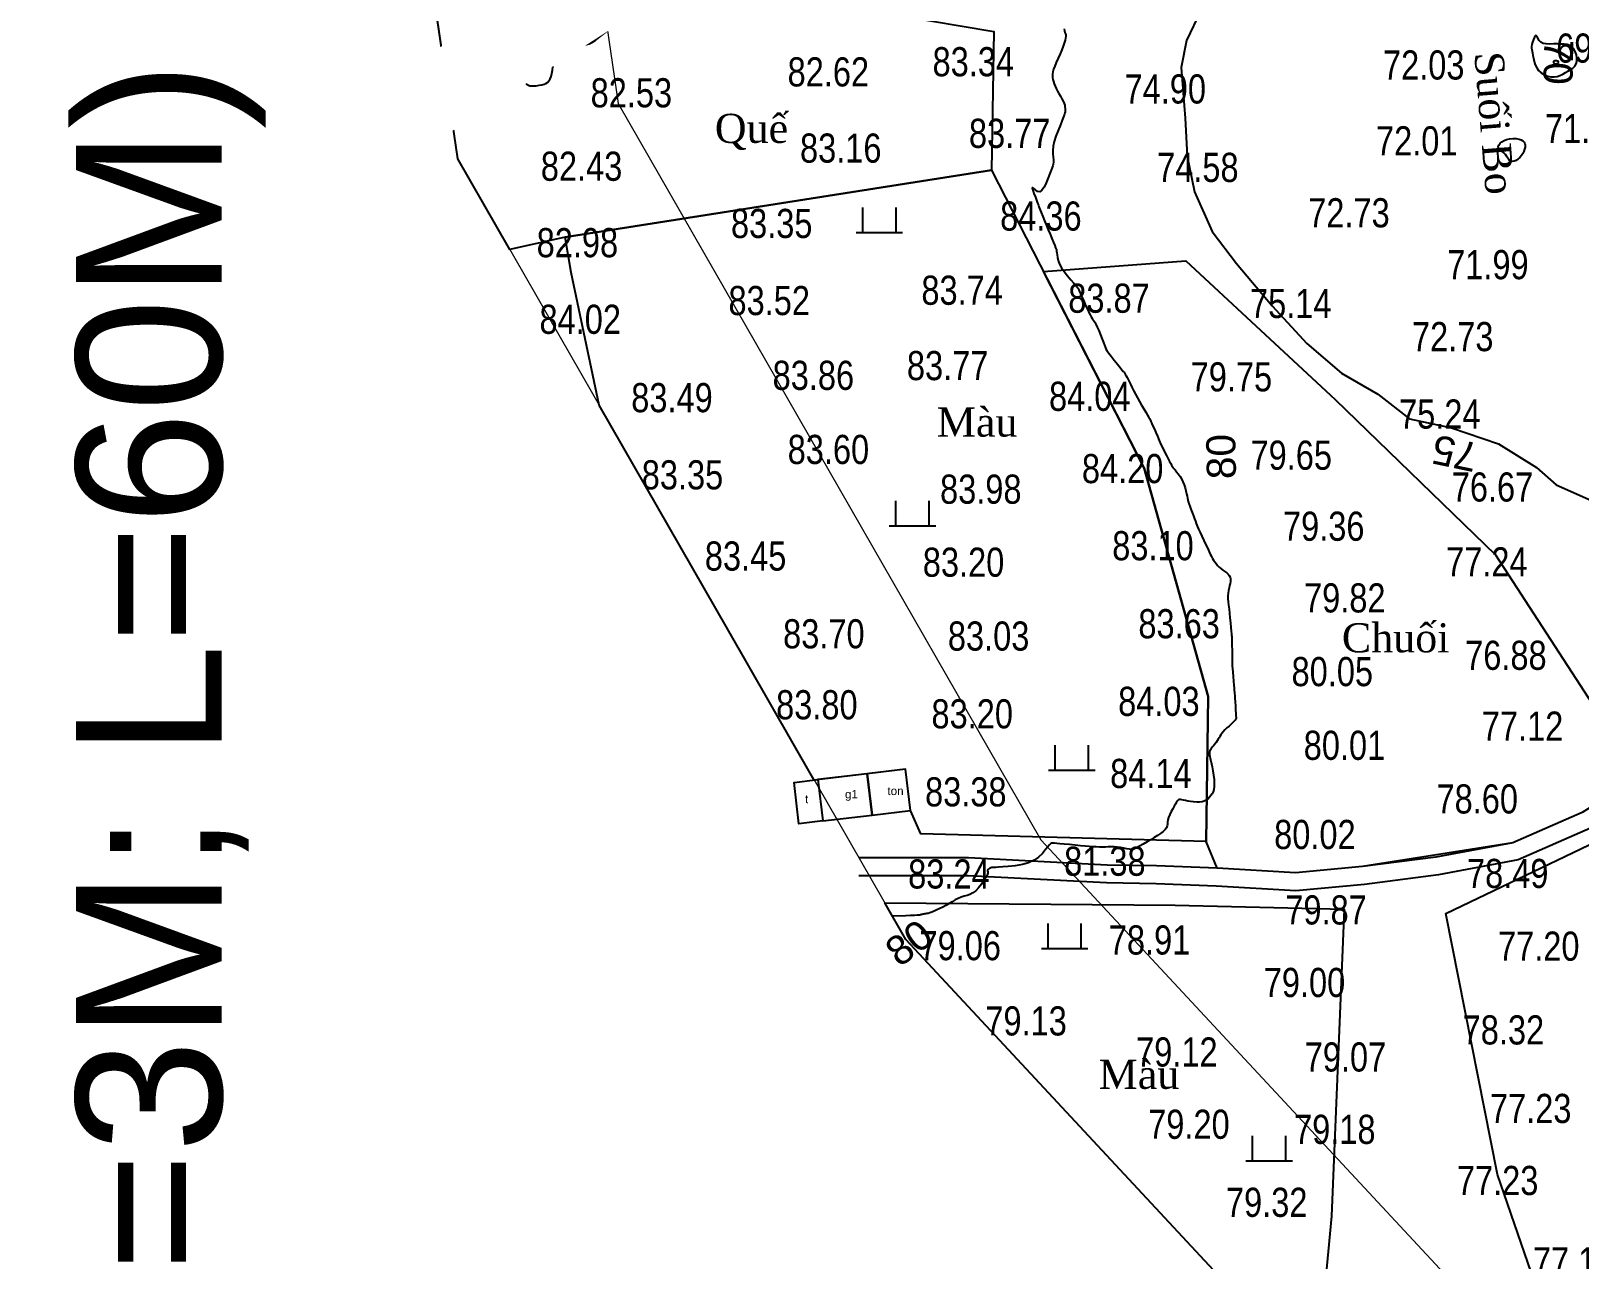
# Model space of a CAD drawing. Header units: metres. Extents: x 429565 to 431255, y 2472510 to 2473324.
# Drawn here: x 429565.6 to 429751.6, y 2472833.3 to 2472980.8 of the extents above; entities that cross this region are included whole.
import ezdxf
from ezdxf.enums import TextEntityAlignment as Align

# ---------------------------------------------------------------- set-up
doc = ezdxf.new("R2010")
doc.units = ezdxf.units.M
doc.set_wipeout_variables(frame=1)
doc.layers.get('0').update_dxf_attribs({"color": 50})
for name, color, linetype in [('BV_Ten_Chugiai', 7, 'Continuous'), ('Docao', 7, 'Continuous'), ('duong', 9, 'Continuous'), ('Ghichu', 7, 'Continuous'), ('hanh nha', 6, 'Continuous'), ('mau2000', 3, 'Continuous'), ('MHBS_DongMuc', 3, 'Continuous'), ('nha', 6, 'Continuous'), ('RG', 3, 'Continuous'), ('thuyhe', 4, 'Continuous')]:
    doc.layers.add(name, color=color, linetype=linetype)
doc.layers.add('PLine_74', color=74, linetype='Continuous', lineweight=0)
doc.styles.add('arial', font='arial.ttf')
doc.styles.add('ghichu', font='times.ttf', dxfattribs={"height": 1.5})
doc.styles.get("Standard").update_dxf_attribs({"font": 'arial.ttf'})
doc.linetypes.add('DUONG_MEP_NUOC', pattern='A,0.2,[130,ltypeshp.shx,S=0.15,R=0,X=0,Y=0.15],0.05,[130,ltypeshp.shx,S=0.15,R=0,X=0,Y=0.15],1', length=1.25)
doc.linetypes.add('R_GIOI_TV', pattern='A,0,[133,ltypeshp.shx,S=0.04,R=0,X=-0.03,Y=0],-0.5', length=0.5)

# ---------------------------------------------------------------- blocks, each defined once
blk = doc.blocks.new('mau')
for p, q in [((-0.5, 0), (-0.5, 0.75)), ((0.5, 0), (0.5, 0.75)), ((-0.7, 0), (0.7, 0))]:
    blk.add_line(p, q)
blk = doc.blocks.new('A$Ce915ad33')
at = {"layer": 'duong', "color": 8}
for points in [[(429768.23, 2472896.38), (429758.85, 2472891.22), (429751.96, 2472886.91), (429743.63, 2472883.28), (429734.35, 2472881.56), (429725.55, 2472880.41), (429717.51, 2472879.65), (429708.1, 2472880.21), (429700.83, 2472880.5), (429694.89, 2472880.59), (429678.24, 2472881.45), (429668.39, 2472881.45), (429665.08, 2472881.47)], [(429769.26, 2472894.5), (429759.93, 2472889.37), (429752.96, 2472885.01), (429744.27, 2472881.22), (429734.68, 2472879.44), (429725.79, 2472878.28), (429717.55, 2472877.5), (429707.99, 2472878.07), (429700.77, 2472878.36), (429694.82, 2472878.45), (429678.19, 2472879.31), (429668.38, 2472879.31), (429665.08, 2472879.32)]]:
    blk.add_lwpolyline(points, dxfattribs=at)
at = {"layer": 'Ghichu', "color": 8}
blk.add_lwpolyline([(429738.93, 2472978.32, 0, 0, 0), (429738.65, 2472981.81, 2, 0, 0), (429738.36, 2472985.31, 0, 0, 0)], format="xyseb", dxfattribs=at)
at = {"layer": 'MHBS_DongMuc', "color": 8}
for points, elevation in [([(429689.74, 2472981), (429689.78, 2472980.76), (429689.82, 2472980.59), (429689.86, 2472980.51), (429689.9, 2472980.43), (429689.92, 2472980.31), (429689.91, 2472980.14), (429689.88, 2472979.91), (429689.83, 2472979.64), (429689.74, 2472979.31), (429689.62, 2472978.93), (429689.46, 2472978.51), (429689.26, 2472978.03), (429689.02, 2472977.51), (429688.78, 2472976.99), (429688.59, 2472976.55), (429688.45, 2472976.17), (429688.36, 2472975.86), (429688.32, 2472975.61), (429688.31, 2472975.4), (429688.33, 2472975.17), (429688.37, 2472974.93), (429688.43, 2472974.68), (429688.53, 2472974.42), (429688.64, 2472974.14), (429688.77, 2472973.85), (429688.92, 2472973.55), (429689.09, 2472973.24), (429689.28, 2472972.92), (429689.46, 2472972.61), (429689.61, 2472972.33), (429689.71, 2472972.07), (429689.79, 2472971.85), (429689.82, 2472971.66), (429689.83, 2472971.49), (429689.84, 2472971.33), (429689.84, 2472971.18), (429689.83, 2472971.05), (429689.81, 2472970.94), (429689.76, 2472970.76), (429689.65, 2472970.46), (429689.49, 2472970.04), (429689.28, 2472969.49), (429689, 2472968.81), (429688.73, 2472968.11), (429688.54, 2472967.47), (429688.41, 2472966.91), (429688.36, 2472966.42), (429688.37, 2472965.99), (429688.41, 2472965.62), (429688.43, 2472965.3), (429688.43, 2472965.02), (429688.41, 2472964.77), (429688.37, 2472964.58), (429688.29, 2472964.35), (429688.18, 2472964.04), (429688.02, 2472963.63), (429687.82, 2472963.13), (429687.58, 2472962.54), (429687.31, 2472961.99), (429687.05, 2472961.64), (429686.79, 2472961.46), (429686.53, 2472961.48), (429686.27, 2472961.68), (429686.06, 2472961.9), (429685.94, 2472961.96), (429685.9, 2472961.87), (429685.96, 2472961.63), (429686.1, 2472961.23), (429686.27, 2472960.8), (429686.4, 2472960.45), (429686.5, 2472960.19), (429686.57, 2472960.02), (429686.6, 2472959.94), (429686.63, 2472959.85), (429686.7, 2472959.66), (429686.81, 2472959.37), (429686.97, 2472958.98), (429687.17, 2472958.49), (429687.38, 2472957.95), (429687.6, 2472957.41), (429687.81, 2472956.88), (429688.03, 2472956.36), (429688.24, 2472955.83), (429688.43, 2472955.36), (429688.59, 2472954.99), (429688.7, 2472954.73), (429688.77, 2472954.56), (429688.79, 2472954.49), (429688.8, 2472954.44), (429688.82, 2472954.32), (429688.85, 2472954.13), (429688.88, 2472953.88), (429688.92, 2472953.55), (429689.01, 2472953.18), (429689.17, 2472952.77), (429689.41, 2472952.33), (429689.73, 2472951.86), (429690.12, 2472951.36), (429690.52, 2472950.89), (429690.83, 2472950.51), (429691.07, 2472950.23), (429691.23, 2472950.05), (429691.3, 2472949.96), (429691.34, 2472949.91), (429691.38, 2472949.86), (429691.41, 2472949.81), (429691.44, 2472949.74), (429691.47, 2472949.67), (429691.52, 2472949.57), (429691.59, 2472949.42), (429691.68, 2472949.2), (429691.81, 2472948.93), (429691.96, 2472948.6), (429692.12, 2472948.24), (429692.27, 2472947.9), (429692.42, 2472947.57), (429692.57, 2472947.26), (429692.7, 2472946.95), (429692.84, 2472946.67), (429692.96, 2472946.43), (429693.08, 2472946.23), (429693.18, 2472946.07), (429693.29, 2472945.94), (429693.4, 2472945.79), (429693.53, 2472945.55), (429693.69, 2472945.21), (429693.88, 2472944.79), (429694.09, 2472944.27), (429694.29, 2472943.76), (429694.45, 2472943.34), (429694.57, 2472943.03), (429694.64, 2472942.82), (429694.68, 2472942.71), (429694.73, 2472942.6), (429694.86, 2472942.4), (429695.07, 2472942.1), (429695.37, 2472941.71), (429695.75, 2472941.23), (429696.13, 2472940.75), (429696.44, 2472940.36), (429696.67, 2472940.07), (429696.83, 2472939.87), (429696.92, 2472939.77), (429696.97, 2472939.7), (429697.03, 2472939.61), (429697.11, 2472939.48), (429697.19, 2472939.33), (429697.29, 2472939.14), (429697.4, 2472938.92), (429697.53, 2472938.65), (429697.69, 2472938.34), (429697.87, 2472937.98), (429698.07, 2472937.57), (429698.29, 2472937.14), (429698.52, 2472936.71), (429698.77, 2472936.27), (429699.02, 2472935.83), (429699.29, 2472935.38), (429699.54, 2472934.97), (429699.75, 2472934.63), (429699.9, 2472934.36), (429700.01, 2472934.17), (429700.07, 2472934.05), (429700.11, 2472933.97), (429700.14, 2472933.88), (429700.18, 2472933.79), (429700.23, 2472933.69), (429700.27, 2472933.6), (429700.34, 2472933.45), (429700.43, 2472933.23), (429700.56, 2472932.93), (429700.72, 2472932.55), (429700.92, 2472932.09), (429701.13, 2472931.59), (429701.35, 2472931.11), (429701.56, 2472930.65), (429701.78, 2472930.21), (429702.01, 2472929.79), (429702.22, 2472929.4), (429702.39, 2472929.08), (429702.53, 2472928.82), (429702.64, 2472928.63), (429702.72, 2472928.5), (429702.79, 2472928.38), (429702.9, 2472928.23), (429703.05, 2472928.04), (429703.22, 2472927.82), (429703.43, 2472927.56), (429703.65, 2472927.27), (429703.84, 2472926.96), (429704, 2472926.63), (429704.14, 2472926.27), (429704.26, 2472925.89), (429704.35, 2472925.52), (429704.44, 2472925.19), (429704.5, 2472924.91), (429704.55, 2472924.67), (429704.59, 2472924.47), (429704.64, 2472924.26), (429704.71, 2472924.01), (429704.81, 2472923.7), (429704.94, 2472923.35), (429705.09, 2472922.94), (429705.25, 2472922.53), (429705.39, 2472922.18), (429705.51, 2472921.88), (429705.6, 2472921.62), (429705.67, 2472921.43), (429705.76, 2472921.22), (429705.88, 2472920.93), (429706.05, 2472920.55), (429706.26, 2472920.11), (429706.51, 2472919.58), (429706.76, 2472919.05), (429706.98, 2472918.6), (429707.15, 2472918.23), (429707.28, 2472917.95), (429707.38, 2472917.74), (429707.46, 2472917.58), (429707.56, 2472917.4), (429707.68, 2472917.21), (429707.82, 2472917.01), (429707.98, 2472916.8), (429708.16, 2472916.59), (429708.36, 2472916.39), (429708.56, 2472916.2), (429708.79, 2472916.02), (429709.03, 2472915.85), (429709.25, 2472915.69), (429709.43, 2472915.52), (429709.56, 2472915.36), (429709.65, 2472915.19), (429709.69, 2472915.03), (429709.7, 2472914.85), (429709.69, 2472914.65), (429709.66, 2472914.41), (429709.6, 2472914.16), (429709.53, 2472913.87), (429709.46, 2472913.57), (429709.42, 2472913.24), (429709.4, 2472912.91), (429709.4, 2472912.56), (429709.44, 2472912.19), (429709.48, 2472911.79), (429709.53, 2472911.34), (429709.58, 2472910.84), (429709.63, 2472910.29), (429709.69, 2472909.7), (429709.74, 2472909.14), (429709.78, 2472908.7), (429709.81, 2472908.38), (429709.83, 2472908.19), (429709.84, 2472908.12), (429709.85, 2472908.11), (429709.85, 2472908.1), (429709.85, 2472908.08), (429709.86, 2472908.07), (429709.86, 2472908.06), (429709.86, 2472907.98), (429709.87, 2472907.78), (429709.87, 2472907.44), (429709.88, 2472906.98), (429709.9, 2472906.39), (429709.91, 2472905.81), (429709.92, 2472905.35), (429709.92, 2472905.02), (429709.92, 2472904.82), (429709.91, 2472904.74), (429709.91, 2472904.68), (429709.92, 2472904.49), (429709.94, 2472904.19), (429709.97, 2472903.77), (429710.01, 2472903.23), (429710.06, 2472902.68), (429710.09, 2472902.22), (429710.13, 2472901.85), (429710.16, 2472901.57), (429710.18, 2472901.39), (429710.2, 2472901.21), (429710.22, 2472900.96), (429710.24, 2472900.62), (429710.27, 2472900.2), (429710.29, 2472899.7), (429710.32, 2472899.21), (429710.34, 2472898.82), (429710.36, 2472898.53), (429710.37, 2472898.34), (429710.38, 2472898.25), (429710.38, 2472898.2), (429710.36, 2472898.14), (429710.31, 2472898.07), (429710.25, 2472897.99), (429710.17, 2472897.9), (429710.06, 2472897.78), (429709.92, 2472897.64), (429709.74, 2472897.48), (429709.53, 2472897.28), (429709.28, 2472897.06), (429709.04, 2472896.83), (429708.83, 2472896.61), (429708.66, 2472896.41), (429708.53, 2472896.22), (429708.43, 2472896.05), (429708.34, 2472895.88), (429708.24, 2472895.71), (429708.11, 2472895.52), (429707.97, 2472895.33), (429707.81, 2472895.13), (429707.65, 2472894.93), (429707.52, 2472894.75), (429707.4, 2472894.58), (429707.31, 2472894.44), (429707.24, 2472894.31), (429707.19, 2472894.17), (429707.17, 2472894.01), (429707.18, 2472893.83), (429707.21, 2472893.62), (429707.26, 2472893.39), (429707.33, 2472893.11), (429707.41, 2472892.77), (429707.49, 2472892.38), (429707.57, 2472891.92), (429707.66, 2472891.41), (429707.73, 2472890.89), (429707.76, 2472890.43), (429707.75, 2472890.04), (429707.71, 2472889.69), (429707.62, 2472889.41), (429707.5, 2472889.16), (429707.36, 2472888.94), (429707.2, 2472888.74), (429707.01, 2472888.56), (429706.8, 2472888.4), (429706.56, 2472888.27), (429706.29, 2472888.18), (429705.99, 2472888.14), (429705.65, 2472888.14), (429705.27, 2472888.18), (429704.9, 2472888.24), (429704.58, 2472888.29), (429704.3, 2472888.35), (429704.06, 2472888.4), (429703.87, 2472888.44), (429703.71, 2472888.47), (429703.57, 2472888.47), (429703.45, 2472888.43), (429703.36, 2472888.36), (429703.28, 2472888.26), (429703.2, 2472888.11), (429703.09, 2472887.91), (429702.95, 2472887.66), (429702.79, 2472887.36), (429702.59, 2472887.01), (429702.41, 2472886.65), (429702.27, 2472886.31), (429702.18, 2472886.02), (429702.13, 2472885.75), (429702.12, 2472885.52), (429702.11, 2472885.3), (429702.02, 2472885.08), (429701.85, 2472884.85), (429701.62, 2472884.62), (429701.3, 2472884.38), (429700.94, 2472884.14), (429700.55, 2472883.89), (429700.13, 2472883.64), (429699.68, 2472883.38), (429699.21, 2472883.11), (429698.76, 2472882.87), (429698.42, 2472882.68), (429698.17, 2472882.54), (429698.01, 2472882.46), (429697.95, 2472882.44), (429697.9, 2472882.45), (429697.77, 2472882.47), (429697.56, 2472882.51), (429697.27, 2472882.56), (429696.89, 2472882.63), (429696.48, 2472882.7), (429696.09, 2472882.74), (429695.72, 2472882.77), (429695.36, 2472882.78), (429695.02, 2472882.77), (429694.68, 2472882.75), (429694.33, 2472882.75), (429693.96, 2472882.75), (429693.57, 2472882.77), (429693.18, 2472882.79), (429692.74, 2472882.83), (429692.24, 2472882.87), (429691.68, 2472882.92), (429691.06, 2472882.98), (429690.38, 2472883.05), (429689.73, 2472883.12), (429689.22, 2472883.16), (429688.83, 2472883.2), (429688.57, 2472883.21), (429688.45, 2472883.21), (429688.39, 2472883.21), (429688.33, 2472883.21), (429688.28, 2472883.21), (429688.23, 2472883.22), (429688.19, 2472883.22), (429688.12, 2472883.18), (429687.97, 2472883.04), (429687.75, 2472882.8), (429687.47, 2472882.45), (429687.11, 2472882), (429686.66, 2472881.55), (429686.12, 2472881.17), (429685.46, 2472880.87), (429684.71, 2472880.66), (429683.84, 2472880.52), (429683.01, 2472880.43), (429682.35, 2472880.37), (429681.85, 2472880.33), (429681.52, 2472880.31), (429681.36, 2472880.32), (429681.27, 2472880.32), (429681.17, 2472880.32), (429681.05, 2472880.3), (429680.93, 2472880.27), (429680.79, 2472880.22), (429680.66, 2472880.16), (429680.57, 2472880.08), (429680.52, 2472879.99), (429680.51, 2472879.89), (429680.54, 2472879.77), (429680.54, 2472879.62), (429680.47, 2472879.39), (429680.32, 2472879.09), (429680.09, 2472878.73), (429679.79, 2472878.29), (429679.44, 2472877.87), (429679.1, 2472877.52), (429678.75, 2472877.25), (429678.41, 2472877.06), (429678.06, 2472876.95), (429677.72, 2472876.86), (429677.36, 2472876.75), (429677.01, 2472876.59), (429676.64, 2472876.41), (429676.27, 2472876.2), (429675.9, 2472875.97), (429675.53, 2472875.76), (429675.17, 2472875.56), (429674.81, 2472875.38), (429674.45, 2472875.21), (429674.12, 2472875.06), (429673.83, 2472874.94), (429673.59, 2472874.85), (429673.39, 2472874.79), (429673.24, 2472874.76), (429673.11, 2472874.74), (429672.99, 2472874.72), (429672.88, 2472874.7), (429672.78, 2472874.68), (429672.68, 2472874.66), (429672.6, 2472874.64), (429672.52, 2472874.62), (429672.46, 2472874.6), (429672.41, 2472874.59), (429672.38, 2472874.58), (429672.29, 2472874.57), (429672.08, 2472874.56), (429671.74, 2472874.54), (429671.28, 2472874.53), (429670.7, 2472874.51), (429669.1, 2472874.46)], 82), ([(429615.57, 2472974.52), (429616.85, 2472974.27), (429617.29, 2472974.18), (429617.77, 2472974.09), (429618.3, 2472973.99), (429618.88, 2472973.88), (429619.49, 2472973.78), (429620.11, 2472973.71), (429620.73, 2472973.68), (429621.37, 2472973.69), (429622, 2472973.73), (429622.6, 2472973.85), (429623.1, 2472974.08), (429623.51, 2472974.42), (429623.83, 2472974.87), (429624.05, 2472975.43), (429624.22, 2472975.93), (429624.37, 2472976.19), (429624.5, 2472976.21), (429624.6, 2472976), (429624.69, 2472975.54), (429624.8, 2472975.02), (429624.98, 2472974.62), (429625.22, 2472974.35), (429625.54, 2472974.19), (429625.93, 2472974.16), (429626.33, 2472974.19), (429626.69, 2472974.24), (429627, 2472974.3), (429627.27, 2472974.37), (429627.49, 2472974.46), (429627.68, 2472974.58), (429627.84, 2472974.76), (429627.99, 2472975), (429628.11, 2472975.3), (429628.21, 2472975.66), (429628.28, 2472976.05), (429628.32, 2472976.44), (429628.33, 2472976.83), (429628.31, 2472977.22), (429628.26, 2472977.61), (429628.24, 2472977.96), (429628.29, 2472978.24), (429628.41, 2472978.45), (429628.62, 2472978.58), (429628.89, 2472978.63), (429629.21, 2472978.65), (429629.53, 2472978.69), (429629.85, 2472978.75), (429630.18, 2472978.82), (429630.5, 2472978.91), (429630.83, 2472978.99), (429631.14, 2472979.06), (429631.45, 2472979.1), (429631.75, 2472979.12), (429632.05, 2472979.12), (429632.35, 2472979.15), (429632.67, 2472979.23), (429633.01, 2472979.39), (429633.38, 2472979.61), (429633.76, 2472979.9), (429634.15, 2472980.21), (429634.52, 2472980.5), (429634.88, 2472980.77)], 82), ([(429746.54, 2472980.11), (429746.43, 2472980.21), (429746.32, 2472980.19), (429746.21, 2472980.03), (429746.09, 2472979.75), (429745.98, 2472979.42), (429745.91, 2472979.14), (429745.87, 2472978.89), (429745.86, 2472978.69), (429745.88, 2472978.52), (429745.92, 2472978.35), (429745.97, 2472978.12), (429746.03, 2472977.83), (429746.1, 2472977.49), (429746.18, 2472977.09), (429746.3, 2472976.68), (429746.48, 2472976.32), (429746.72, 2472976), (429747.03, 2472975.74), (429747.41, 2472975.51), (429747.81, 2472975.35), (429748.2, 2472975.26), (429748.57, 2472975.24), (429748.93, 2472975.3), (429749.28, 2472975.42), (429749.61, 2472975.59), (429749.94, 2472975.76), (429750.24, 2472975.93), (429750.54, 2472976.12), (429750.82, 2472976.31), (429751.06, 2472976.53), (429751.22, 2472976.8), (429751.31, 2472977.11), (429751.32, 2472977.48), (429751.25, 2472977.9), (429751.12, 2472978.3), (429750.94, 2472978.62), (429750.72, 2472978.87), (429750.45, 2472979.03), (429750.13, 2472979.12), (429749.78, 2472979.16), (429749.39, 2472979.19), (429748.98, 2472979.2), (429748.54, 2472979.2), (429748.07, 2472979.19), (429747.63, 2472979.2), (429747.26, 2472979.27), (429746.98, 2472979.41), (429746.77, 2472979.61), (429746.63, 2472979.88), (429746.54, 2472980.11)], 71), ([(429749.09, 2472977.02), (429749.08, 2472976.98), (429749.08, 2472976.95), (429749.06, 2472976.92), (429749.03, 2472976.89), (429749, 2472976.87), (429748.97, 2472976.85), (429748.94, 2472976.83), (429748.9, 2472976.82), (429748.87, 2472976.8), (429748.83, 2472976.79), (429748.79, 2472976.78), (429748.75, 2472976.78), (429748.71, 2472976.79), (429748.67, 2472976.81), (429748.63, 2472976.83), (429748.6, 2472976.87), (429748.57, 2472976.91), (429748.55, 2472976.96), (429748.53, 2472977.03), (429748.53, 2472977.09), (429748.54, 2472977.13), (429748.57, 2472977.17), (429748.62, 2472977.19), (429748.68, 2472977.2), (429748.75, 2472977.2), (429748.82, 2472977.2), (429748.87, 2472977.2), (429748.92, 2472977.2), (429748.96, 2472977.19), (429748.99, 2472977.18), (429749.02, 2472977.17), (429749.05, 2472977.14), (429749.06, 2472977.11), (429749.08, 2472977.06), (429749.09, 2472977.02)], 70), ([(429744.03, 2472967.83), (429744.37, 2472967.78), (429744.63, 2472967.7), (429744.83, 2472967.58), (429744.97, 2472967.42), (429745.05, 2472967.23), (429745.09, 2472967.03), (429745.08, 2472966.8), (429745.03, 2472966.56), (429744.94, 2472966.29), (429744.82, 2472966.03), (429744.66, 2472965.79), (429744.47, 2472965.58), (429744.26, 2472965.39), (429744.01, 2472965.22), (429743.76, 2472965.11), (429743.54, 2472965.08), (429743.34, 2472965.13), (429743.17, 2472965.26), (429743.02, 2472965.48), (429742.87, 2472965.72), (429742.72, 2472965.94), (429742.54, 2472966.13), (429742.35, 2472966.29), (429742.15, 2472966.42), (429741.98, 2472966.55), (429741.89, 2472966.7), (429741.87, 2472966.87), (429741.94, 2472967.06), (429742.09, 2472967.27), (429742.3, 2472967.46), (429742.56, 2472967.62), (429742.87, 2472967.73), (429743.23, 2472967.8), (429743.63, 2472967.84), (429744.03, 2472967.83)], 71)]:
    blk.add_lwpolyline(points, dxfattribs=dict(at, elevation=elevation))
at = {"layer": 'nha', "color": 8}
for points in [[(429660.15, 2472890.86), (429660.74, 2472885.89), (429657.87, 2472885.55), (429657.29, 2472890.52)], [(429660.15, 2472890.86), (429660.74, 2472885.89), (429666.65, 2472886.59), (429666.07, 2472891.55)], [(429666.07, 2472891.55), (429666.65, 2472886.59), (429671.28, 2472887.13), (429670.69, 2472892.1)]]:
    blk.add_lwpolyline(points, close=True, dxfattribs=at)
at = {"layer": 'PLine_74', "color": 8, "flags": 128}
for points in [[(430755.16, 2472869.51), (430572.78, 2472900.71), (430404.39, 2472985.78), (430266.67, 2472993.77), (430127.6, 2472940.94), (430111.2, 2472980.26), (430078.3, 2473053.71), (429969.3, 2473162.16), (429793.99, 2473147.91), (429784.41, 2473322.08), (429565.63, 2473315.24), (429616.9, 2472965.41), (429670.7, 2472871.67), (429837.73, 2472692.12), (429864, 2472597.41), (430001.8, 2472600.69), (430068.37, 2472706.22), (430291.61, 2472819.2), (430384.04, 2472791.81), (430513.54, 2472748.35), (430684.57, 2472710.27)], [(430745.85, 2472850.81), (430566.44, 2472881.51), (430399.08, 2472966.06), (430269.78, 2472973.55), (430116.59, 2472915.37), (430092.84, 2472972.32), (430061.56, 2473042.15), (429961.73, 2473141.48), (429775.15, 2473126.31), (429765.51, 2473301.48), (429588.67, 2473295.95), (429636.14, 2472972.07), (429636.14, 2472972.07), (429686.91, 2472883.62), (429855.7, 2472702.17), (429879.11, 2472617.77), (429990.6, 2472620.43), (430054.41, 2472721.57), (430289.67, 2472840.63), (430390.06, 2472810.88), (430518.91, 2472767.64), (430692.33, 2472729.03)], [(430745.85, 2472850.81), (430566.44, 2472881.51), (430399.08, 2472966.06), (430269.78, 2472973.55), (430116.59, 2472915.37), (430092.84, 2472972.32), (430061.56, 2473042.15), (429961.73, 2473141.48), (429775.15, 2473126.31), (429765.51, 2473301.48), (429588.67, 2473295.95), (429636.14, 2472972.07), (429636.14, 2472972.07), (429686.91, 2472883.62), (429855.7, 2472702.17), (429879.11, 2472617.77), (429990.6, 2472620.43), (430054.41, 2472721.57), (430289.67, 2472840.63), (430390.06, 2472810.88), (430518.91, 2472767.64), (430692.33, 2472729.03)]]:
    blk.add_lwpolyline(points, dxfattribs=at)
at = {"layer": 'RG', "color": 8, "linetype": 'R_GIOI_TV', "ltscale": 3}
for points in [[(429613.22, 2472990.5), (429643.26, 2472987.16), (429681.3, 2472980.68), (429681, 2472964.04), (429629.78, 2472956.01), (429623.15, 2472954.52), (429616.9, 2472965.41)], [(429629.78, 2472956.01), (429681, 2472964.04), (429699.33, 2472928.24), (429707.03, 2472900.83), (429706.8, 2472883.41), (429672.5, 2472884.34), (429671.28, 2472887.13), (429670.69, 2472892.1), (429659.72, 2472890.81), (429649.31, 2472908.95), (429633.89, 2472935.81), (429630.51, 2472951.77)], [(429687.23, 2472951.88), (429704.35, 2472953.16), (429722.29, 2472936.52), (429741.53, 2472917.85), (429758.85, 2472891.22), (429751.96, 2472886.91), (429743.63, 2472883.28), (429725.55, 2472880.41), (429717.51, 2472879.65), (429708.1, 2472880.21), (429706.8, 2472883.41), (429707.03, 2472900.83), (429699.33, 2472928.24)], [(429772.86, 2472892.64), (429824.98, 2472825.54), (429850.65, 2472783.84), (429859.51, 2472767.89), (429850.43, 2472753.9), (429843.43, 2472752.09), (429789.17, 2472770.21), (429775.48, 2472759.04), (429741.21, 2472795.88), (429751.9, 2472814.06), (429741.78, 2472843.44), (429735.55, 2472874.78)], [(429668.19, 2472876.06), (429703.07, 2472875.77), (429723.35, 2472875.29), (429721.82, 2472838.44), (429720.94, 2472829.12), (429728.26, 2472812.33), (429726.99, 2472811.17), (429670.7, 2472871.67)]]:
    blk.add_lwpolyline(points, close=True, dxfattribs=at)
at = {"layer": 'thuyhe', "color": 5, "linetype": 'DUONG_MEP_NUOC', "ltscale": 3}
blk.add_lwpolyline([(429706.14, 2472983.21), (429704.43, 2472979.62), (429703.78, 2472976.39), (429704.27, 2472970.3), (429704.49, 2472965.72), (429705.37, 2472961.44), (429707.51, 2472956.67), (429710.42, 2472952.83), (429714.7, 2472947.77), (429718.87, 2472943.22), (429723.05, 2472939.65), (429727.4, 2472937.15), (429731.19, 2472934.19), (429736.24, 2472933.09), (429741.89, 2472931.17), (429746.45, 2472928.32), (429748.81, 2472926.24), (429759.2, 2472921.66)], dxfattribs=at)
at = {"layer": 'mau2000', "color": 8, "xscale": 4, "yscale": 4, "zscale": 4}
for p in [(429667.53, 2472956.56), (429671.51, 2472921.32), (429690.65, 2472891.98), (429689.79, 2472870.58), (429714.34, 2472845.07)]:
    blk.add_blockref('mau', p, dxfattribs=at)
at = {"layer": 'Docao', "color": 8, "width": 0.8}
for s, p in [('69.88', (429748.82, 2472976.96)), ('82.02', (429614.18, 2472974.65)), ('82.62', (429656.51, 2472974.1)), ('83.34', (429673.92, 2472975.32)), ('72.03', (429728.02, 2472974.93)), ('82.53', (429632.85, 2472971.59)), ('74.90', (429696.98, 2472972.05)), ('83.77', (429678.29, 2472966.72)), ('71.71', (429747.47, 2472967.29)), ('83.16', (429658, 2472964.95)), ('72.01', (429727.18, 2472965.82)), ('82.43', (429626.87, 2472962.77)), ('74.58', (429700.89, 2472962.63)), ('83.35', (429649.71, 2472955.9)), ('84.36', (429682.04, 2472956.79)), ('72.73', (429719.04, 2472957.18)), ('82.98', (429626.37, 2472953.59)), ('71.99', (429735.73, 2472950.95)), ('83.52', (429649.41, 2472946.64)), ('83.74', (429672.58, 2472947.88)), ('83.87', (429690.22, 2472946.92)), ('75.14', (429712.05, 2472946.29)), ('84.02', (429626.71, 2472944.39)), ('72.73', (429731.5, 2472942.31)), ('83.77', (429670.84, 2472938.83)), ('83.86', (429654.71, 2472937.66)), ('79.75', (429704.92, 2472937.48)), ('84.04', (429687.91, 2472935.14)), ('83.49', (429637.73, 2472934.98)), ('75.24', (429729.95, 2472933.01)), ('83.60', (429656.52, 2472928.76)), ('79.65', (429712.11, 2472928.07)), ('84.20', (429691.86, 2472926.46)), ('83.35', (429638.99, 2472925.71)), ('83.98', (429674.82, 2472923.99)), ('76.67', (429736.28, 2472924.25)), ('79.36', (429716.01, 2472919.54)), ('83.10', (429695.5, 2472917.2)), ('83.45', (429646.57, 2472915.96)), ('83.20', (429672.75, 2472915.22)), ('77.24', (429735.6, 2472915.26)), ('79.82', (429718.54, 2472910.93)), ('83.63', (429698.64, 2472907.83)), ('83.70', (429655.97, 2472906.62)), ('83.03', (429675.76, 2472906.35)), ('76.88', (429737.89, 2472904.04)), ('80.05', (429717.04, 2472902.08)), ('83.80', (429655.13, 2472898.1)), ('84.03', (429696.21, 2472898.51)), ('83.20', (429673.79, 2472897.01)), ('77.12', (429739.89, 2472895.53)), ('80.01', (429718.5, 2472893.23)), ('84.14', (429695.25, 2472889.85)), ('83.38', (429673.02, 2472887.64)), ('78.60', (429734.45, 2472886.79)), ('80.02', (429714.95, 2472882.52)), ('81.38', (429689.72, 2472879.31)), ('83.24', (429670.99, 2472877.78)), ('78.49', (429738.11, 2472877.84)), ('79.87', (429716.29, 2472873.46)), ('79.06', (429672.35, 2472869.17)), ('78.91', (429695.09, 2472869.85)), ('77.20', (429741.84, 2472869.11)), ('79.00', (429713.7, 2472864.75)), ('79.13', (429680.26, 2472860.13)), ('78.32', (429737.59, 2472859.05)), ('79.12', (429698.37, 2472856.4)), ('79.07', (429718.62, 2472855.8)), ('77.23', (429740.87, 2472849.62)), ('79.20', (429699.82, 2472847.72)), ('79.18', (429717.34, 2472847.11)), ('77.23', (429736.9, 2472840.97)), ('79.32', (429709.16, 2472838.35)), ('77.11', (429746.02, 2472831.19))]:
    blk.add_text(s, height=3.5, dxfattribs=at).set_placement(p)
at = {"layer": 'Ghichu', "color": 8, "style": 'ghichu'}
blk.add_text('Suối Bo', height=3.5, rotation=274.6333, dxfattribs=at).set_placement((429738.99, 2472978.13))
for s, p in [('Quế', (429647.77, 2472967.32)), ('Màu', (429674.43, 2472932.05)), ('Chuối', (429723.08, 2472906.14)), ('Màu', (429693.87, 2472853.72))]:
    blk.add_text(s, height=3.5, dxfattribs=at).set_placement(p)
at = {"layer": 'MHBS_DongMuc', "color": 8}
for s, rotation, p in [('70', 268.5394, (429749.09, 2472977.02, 70)), ('80', 91.2344, (429708.57, 2472929.65, 80)), ('75', 168.1287, (429736.66, 2472930.06, 75)), ('80', 36.5423, (429671.08, 2472871.27, 80))]:
    blk.add_text(s, height=3.5, rotation=rotation, dxfattribs=at).set_placement(p, align=Align.MIDDLE)
at = {"layer": 'nha', "color": 8}
for s, p in [('t', (429658.6, 2472888.03)), ('g1', (429663.4, 2472888.61)), ('ton', (429668.5, 2472889))]:
    blk.add_text(s, height=1, dxfattribs=at).set_placement(p)

msp = doc.modelspace()

# ---------------------------------------------------------------- block references
at = {"layer": 'hanh nha'}
msp.add_blockref('A$Ce915ad33', (0, 0), dxfattribs=at)

# ---------------------------------------------------------------- next in the draw order: wipeouts: each hides what was drawn before it
msp.add_wipeout([(429589.71, 2472623.77), (429589.71, 2472978.11), (429565.75, 2472978.11), (429565.75, 2472623.77)]).dxf.layer = 'BV_Ten_Chugiai'

# ---------------------------------------------------------------- next in the draw order: texts
at = {"layer": 'BV_Ten_Chugiai', "linetype": 'Continuous', "style": 'arial'}
msp.add_text('TIM ĐẬP DÂNG (H=3M; L=60M)', height=17.496, rotation=90, dxfattribs=at).set_placement((429588.54, 2472622.69))

# ---------------------------------------------------------------- next in the draw order: wipeouts: each hides what was drawn before it
at = {"color": 7}
msp.add_wipeout([(429589.71, 2472965.44), (429717.06, 2473033.39), (429589.71, 2472951.77)], dxfattribs=at).dxf.layer = 'BV_Ten_Chugiai'

doc.saveas('drawing.dxf')
